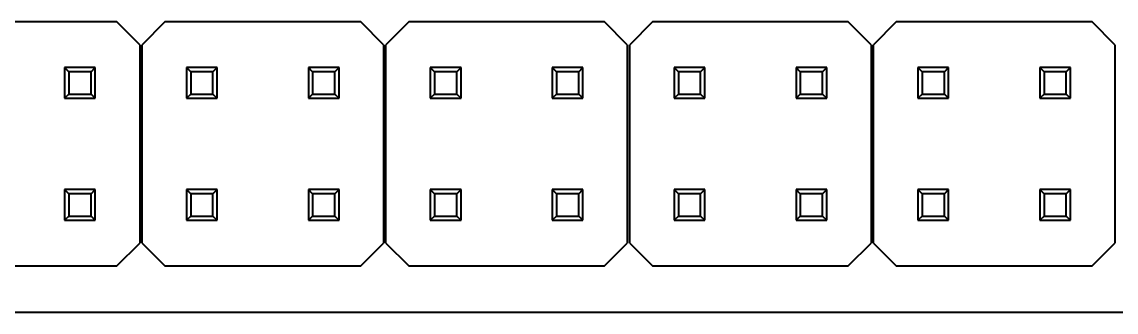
# Model space of a CAD drawing. Header units: inches. Extents: x 7.25 to 10.75, y 3.17 to 5.42.
# Drawn here: x 8.97 to 9.867, y 3.17 to 3.408 of the extents above; entities that cross this region are included whole.
import ezdxf

# ---------------------------------------------------------------- set-up
doc = ezdxf.new("R2010")
doc.units = ezdxf.units.IN
doc.header["$LTSCALE"] = 0.5
doc.header["$MEASUREMENT"] = 0
doc.layers.add('Visible', color=7, linetype='Continuous', lineweight=40)

msp = doc.modelspace()

# ---------------------------------------------------------------- linework, layer by layer
at = {"layer": 'Visible'}
for p, q in [((9.0476, 3.40796), (8.88697, 3.40796)), ((9.0663, 3.38926), (9.0476, 3.40796)), ((9.08697, 3.40796), (9.06827, 3.38926)), ((9.2476, 3.40796), (9.08697, 3.40796)), ((9.2663, 3.38926), (9.2476, 3.40796)), ((9.28697, 3.40796), (9.26827, 3.38926)), ((9.4476, 3.40796), (9.28697, 3.40796)), ((9.4663, 3.38926), (9.4476, 3.40796)), ((9.48697, 3.40796), (9.46827, 3.38926)), ((9.6476, 3.40796), (9.48697, 3.40796)), ((9.6663, 3.38926), (9.6476, 3.40796)), ((9.68697, 3.40796), (9.66827, 3.38926)), ((9.8476, 3.40796), (9.68697, 3.40796)), ((9.8663, 3.38926), (9.8476, 3.40796)), ((9.0663, 3.38926), (9.0663, 3.22666)), ((9.06827, 3.22666), (9.06827, 3.38926)), ((9.2663, 3.38926), (9.2663, 3.22666)), ((9.26827, 3.22666), (9.26827, 3.38926)), ((9.4663, 3.38926), (9.4663, 3.22666)), ((9.46827, 3.22666), (9.46827, 3.38926)), ((9.6663, 3.38926), (9.6663, 3.22666)), ((9.66827, 3.22666), (9.66827, 3.38926)), ((9.8663, 3.38926), (9.8663, 3.22666)), ((9.00815, 3.36709), (9.00468, 3.37056)), ((9.00468, 3.37056), (9.00468, 3.34536)), ((9.02988, 3.37056), (9.00468, 3.37056)), ((9.00815, 3.36709), (9.00815, 3.34883)), ((9.02641, 3.36709), (9.00815, 3.36709)), ((9.02641, 3.36709), (9.02988, 3.37056)), ((9.02641, 3.34883), (9.02641, 3.36709)), ((9.02988, 3.34536), (9.02988, 3.37056)), ((9.10815, 3.36709), (9.10468, 3.37056)), ((9.12988, 3.37056), (9.10468, 3.37056)), ((9.10468, 3.37056), (9.10468, 3.34536)), ((9.10815, 3.36709), (9.10815, 3.34883)), ((9.12641, 3.36709), (9.10815, 3.36709)), ((9.12641, 3.36709), (9.12988, 3.37056)), ((9.12641, 3.34883), (9.12641, 3.36709)), ((9.12988, 3.34536), (9.12988, 3.37056)), ((9.20815, 3.36709), (9.20468, 3.37056)), ((9.22988, 3.37056), (9.20468, 3.37056)), ((9.20468, 3.37056), (9.20468, 3.34536)), ((9.20815, 3.36709), (9.20815, 3.34883)), ((9.22641, 3.36709), (9.20815, 3.36709)), ((9.22641, 3.36709), (9.22988, 3.37056)), ((9.22641, 3.34883), (9.22641, 3.36709)), ((9.22988, 3.34536), (9.22988, 3.37056)), ((9.30815, 3.36709), (9.30468, 3.37056)), ((9.32988, 3.37056), (9.30468, 3.37056)), ((9.30468, 3.37056), (9.30468, 3.34536)), ((9.30815, 3.36709), (9.30815, 3.34883)), ((9.32641, 3.36709), (9.30815, 3.36709)), ((9.32641, 3.36709), (9.32988, 3.37056)), ((9.32641, 3.34883), (9.32641, 3.36709)), ((9.32988, 3.34536), (9.32988, 3.37056)), ((9.40815, 3.36709), (9.40468, 3.37056)), ((9.42988, 3.37056), (9.40468, 3.37056)), ((9.40468, 3.37056), (9.40468, 3.34536)), ((9.40815, 3.36709), (9.40815, 3.34883)), ((9.42641, 3.36709), (9.40815, 3.36709)), ((9.42641, 3.36709), (9.42988, 3.37056)), ((9.42641, 3.34883), (9.42641, 3.36709)), ((9.42988, 3.34536), (9.42988, 3.37056)), ((9.50815, 3.36709), (9.50468, 3.37056)), ((9.52988, 3.37056), (9.50468, 3.37056)), ((9.50468, 3.37056), (9.50468, 3.34536)), ((9.50815, 3.36709), (9.50815, 3.34883)), ((9.52641, 3.36709), (9.50815, 3.36709)), ((9.52641, 3.36709), (9.52988, 3.37056)), ((9.52641, 3.34883), (9.52641, 3.36709)), ((9.52988, 3.34536), (9.52988, 3.37056)), ((9.60815, 3.36709), (9.60468, 3.37056)), ((9.60468, 3.37056), (9.60468, 3.34536)), ((9.62988, 3.37056), (9.60468, 3.37056)), ((9.60815, 3.36709), (9.60815, 3.34883)), ((9.62641, 3.36709), (9.60815, 3.36709)), ((9.62641, 3.36709), (9.62988, 3.37056)), ((9.62641, 3.34883), (9.62641, 3.36709)), ((9.62988, 3.34536), (9.62988, 3.37056)), ((9.70815, 3.36709), (9.70468, 3.37056)), ((9.70468, 3.37056), (9.70468, 3.34536)), ((9.72988, 3.37056), (9.70468, 3.37056)), ((9.70815, 3.36709), (9.70815, 3.34883)), ((9.72641, 3.36709), (9.70815, 3.36709)), ((9.72641, 3.36709), (9.72988, 3.37056)), ((9.72641, 3.34883), (9.72641, 3.36709)), ((9.72988, 3.34536), (9.72988, 3.37056)), ((9.80815, 3.36709), (9.80468, 3.37056)), ((9.82988, 3.37056), (9.80468, 3.37056)), ((9.80468, 3.37056), (9.80468, 3.34536)), ((9.80815, 3.36709), (9.80815, 3.34883)), ((9.82641, 3.36709), (9.80815, 3.36709)), ((9.82641, 3.36709), (9.82988, 3.37056)), ((9.82641, 3.34883), (9.82641, 3.36709)), ((9.82988, 3.34536), (9.82988, 3.37056)), ((9.00815, 3.34883), (9.00468, 3.34536)), ((9.00815, 3.34883), (9.02641, 3.34883)), ((9.02641, 3.34883), (9.02988, 3.34536)), ((9.10815, 3.34883), (9.10468, 3.34536)), ((9.10815, 3.34883), (9.12641, 3.34883)), ((9.12641, 3.34883), (9.12988, 3.34536)), ((9.20815, 3.34883), (9.20468, 3.34536)), ((9.20815, 3.34883), (9.22641, 3.34883)), ((9.22641, 3.34883), (9.22988, 3.34536)), ((9.30815, 3.34883), (9.30468, 3.34536)), ((9.30815, 3.34883), (9.32641, 3.34883)), ((9.32641, 3.34883), (9.32988, 3.34536)), ((9.40815, 3.34883), (9.40468, 3.34536)), ((9.40815, 3.34883), (9.42641, 3.34883)), ((9.42641, 3.34883), (9.42988, 3.34536)), ((9.50815, 3.34883), (9.50468, 3.34536)), ((9.50815, 3.34883), (9.52641, 3.34883)), ((9.52641, 3.34883), (9.52988, 3.34536)), ((9.60815, 3.34883), (9.60468, 3.34536)), ((9.60815, 3.34883), (9.62641, 3.34883)), ((9.62641, 3.34883), (9.62988, 3.34536)), ((9.70815, 3.34883), (9.70468, 3.34536)), ((9.70815, 3.34883), (9.72641, 3.34883)), ((9.72641, 3.34883), (9.72988, 3.34536)), ((9.80815, 3.34883), (9.80468, 3.34536)), ((9.80815, 3.34883), (9.82641, 3.34883)), ((9.82641, 3.34883), (9.82988, 3.34536)), ((9.00468, 3.34536), (9.02988, 3.34536)), ((9.10468, 3.34536), (9.12988, 3.34536)), ((9.20468, 3.34536), (9.22988, 3.34536)), ((9.30468, 3.34536), (9.32988, 3.34536)), ((9.40468, 3.34536), (9.42988, 3.34536)), ((9.50468, 3.34536), (9.52988, 3.34536)), ((9.60468, 3.34536), (9.62988, 3.34536)), ((9.70468, 3.34536), (9.72988, 3.34536)), ((9.80468, 3.34536), (9.82988, 3.34536)), ((9.00815, 3.26709), (9.00468, 3.27056)), ((9.00468, 3.27056), (9.00468, 3.24536)), ((9.02988, 3.27056), (9.00468, 3.27056)), ((9.02641, 3.26709), (9.02988, 3.27056)), ((9.02988, 3.24536), (9.02988, 3.27056)), ((9.10815, 3.26709), (9.10468, 3.27056)), ((9.12988, 3.27056), (9.10468, 3.27056)), ((9.10468, 3.27056), (9.10468, 3.24536)), ((9.12641, 3.26709), (9.12988, 3.27056)), ((9.12988, 3.24536), (9.12988, 3.27056)), ((9.20815, 3.26709), (9.20468, 3.27056)), ((9.22988, 3.27056), (9.20468, 3.27056)), ((9.20468, 3.27056), (9.20468, 3.24536)), ((9.22641, 3.26709), (9.22988, 3.27056)), ((9.22988, 3.24536), (9.22988, 3.27056)), ((9.30815, 3.26709), (9.30468, 3.27056)), ((9.32988, 3.27056), (9.30468, 3.27056)), ((9.30468, 3.27056), (9.30468, 3.24536)), ((9.32641, 3.26709), (9.32988, 3.27056)), ((9.32988, 3.24536), (9.32988, 3.27056)), ((9.40815, 3.26709), (9.40468, 3.27056)), ((9.40468, 3.27056), (9.40468, 3.24536)), ((9.42988, 3.27056), (9.40468, 3.27056)), ((9.42641, 3.26709), (9.42988, 3.27056)), ((9.42988, 3.24536), (9.42988, 3.27056)), ((9.50815, 3.26709), (9.50468, 3.27056)), ((9.52988, 3.27056), (9.50468, 3.27056)), ((9.50468, 3.27056), (9.50468, 3.24536)), ((9.52641, 3.26709), (9.52988, 3.27056)), ((9.52988, 3.24536), (9.52988, 3.27056)), ((9.60815, 3.26709), (9.60468, 3.27056)), ((9.62988, 3.27056), (9.60468, 3.27056)), ((9.60468, 3.27056), (9.60468, 3.24536)), ((9.62641, 3.26709), (9.62988, 3.27056)), ((9.62988, 3.24536), (9.62988, 3.27056)), ((9.70815, 3.26709), (9.70468, 3.27056)), ((9.72988, 3.27056), (9.70468, 3.27056)), ((9.70468, 3.27056), (9.70468, 3.24536)), ((9.72641, 3.26709), (9.72988, 3.27056)), ((9.72988, 3.24536), (9.72988, 3.27056)), ((9.80815, 3.26709), (9.80468, 3.27056)), ((9.82988, 3.27056), (9.80468, 3.27056)), ((9.80468, 3.27056), (9.80468, 3.24536)), ((9.82641, 3.26709), (9.82988, 3.27056)), ((9.82988, 3.24536), (9.82988, 3.27056)), ((9.02641, 3.26709), (9.00815, 3.26709)), ((9.00815, 3.26709), (9.00815, 3.24883)), ((9.02641, 3.24883), (9.02641, 3.26709)), ((9.12641, 3.26709), (9.10815, 3.26709)), ((9.10815, 3.26709), (9.10815, 3.24883)), ((9.12641, 3.24883), (9.12641, 3.26709)), ((9.22641, 3.26709), (9.20815, 3.26709)), ((9.20815, 3.26709), (9.20815, 3.24883)), ((9.22641, 3.24883), (9.22641, 3.26709)), ((9.32641, 3.26709), (9.30815, 3.26709)), ((9.30815, 3.26709), (9.30815, 3.24883)), ((9.32641, 3.24883), (9.32641, 3.26709)), ((9.42641, 3.26709), (9.40815, 3.26709)), ((9.40815, 3.26709), (9.40815, 3.24883)), ((9.42641, 3.24883), (9.42641, 3.26709)), ((9.52641, 3.26709), (9.50815, 3.26709)), ((9.50815, 3.26709), (9.50815, 3.24883)), ((9.52641, 3.24883), (9.52641, 3.26709)), ((9.62641, 3.26709), (9.60815, 3.26709)), ((9.60815, 3.26709), (9.60815, 3.24883)), ((9.62641, 3.24883), (9.62641, 3.26709)), ((9.72641, 3.26709), (9.70815, 3.26709)), ((9.70815, 3.26709), (9.70815, 3.24883)), ((9.72641, 3.24883), (9.72641, 3.26709)), ((9.82641, 3.26709), (9.80815, 3.26709)), ((9.80815, 3.26709), (9.80815, 3.24883)), ((9.82641, 3.24883), (9.82641, 3.26709)), ((9.00815, 3.24883), (9.00468, 3.24536)), ((9.00468, 3.24536), (9.02988, 3.24536)), ((9.00815, 3.24883), (9.02641, 3.24883)), ((9.02641, 3.24883), (9.02988, 3.24536)), ((9.10815, 3.24883), (9.10468, 3.24536)), ((9.10468, 3.24536), (9.12988, 3.24536)), ((9.10815, 3.24883), (9.12641, 3.24883)), ((9.12641, 3.24883), (9.12988, 3.24536)), ((9.20815, 3.24883), (9.20468, 3.24536)), ((9.20468, 3.24536), (9.22988, 3.24536)), ((9.20815, 3.24883), (9.22641, 3.24883)), ((9.22641, 3.24883), (9.22988, 3.24536)), ((9.30815, 3.24883), (9.30468, 3.24536)), ((9.30468, 3.24536), (9.32988, 3.24536)), ((9.30815, 3.24883), (9.32641, 3.24883)), ((9.32641, 3.24883), (9.32988, 3.24536)), ((9.40815, 3.24883), (9.40468, 3.24536)), ((9.40468, 3.24536), (9.42988, 3.24536)), ((9.40815, 3.24883), (9.42641, 3.24883)), ((9.42641, 3.24883), (9.42988, 3.24536)), ((9.50815, 3.24883), (9.50468, 3.24536)), ((9.50468, 3.24536), (9.52988, 3.24536)), ((9.50815, 3.24883), (9.52641, 3.24883)), ((9.52641, 3.24883), (9.52988, 3.24536)), ((9.60815, 3.24883), (9.60468, 3.24536)), ((9.60468, 3.24536), (9.62988, 3.24536)), ((9.60815, 3.24883), (9.62641, 3.24883)), ((9.62641, 3.24883), (9.62988, 3.24536)), ((9.70815, 3.24883), (9.70468, 3.24536)), ((9.70468, 3.24536), (9.72988, 3.24536)), ((9.70815, 3.24883), (9.72641, 3.24883)), ((9.72641, 3.24883), (9.72988, 3.24536)), ((9.80815, 3.24883), (9.80468, 3.24536)), ((9.80468, 3.24536), (9.82988, 3.24536)), ((9.80815, 3.24883), (9.82641, 3.24883)), ((9.82641, 3.24883), (9.82988, 3.24536)), ((9.0476, 3.20796), (9.0663, 3.22666)), ((9.06827, 3.22666), (9.08697, 3.20796)), ((9.2476, 3.20796), (9.2663, 3.22666)), ((9.26827, 3.22666), (9.28697, 3.20796)), ((9.4476, 3.20796), (9.4663, 3.22666)), ((9.46827, 3.22666), (9.48697, 3.20796)), ((9.6476, 3.20796), (9.6663, 3.22666)), ((9.66827, 3.22666), (9.68697, 3.20796)), ((9.8476, 3.20796), (9.8663, 3.22666)), ((8.88697, 3.20796), (9.0476, 3.20796)), ((9.08697, 3.20796), (9.2476, 3.20796)), ((9.28697, 3.20796), (9.4476, 3.20796)), ((9.48697, 3.20796), (9.6476, 3.20796)), ((9.68697, 3.20796), (9.8476, 3.20796)), ((7.51846, 3.17017), (10.6287, 3.17017))]:
    msp.add_line(p, q, dxfattribs=at)

doc.saveas('drawing.dxf')
